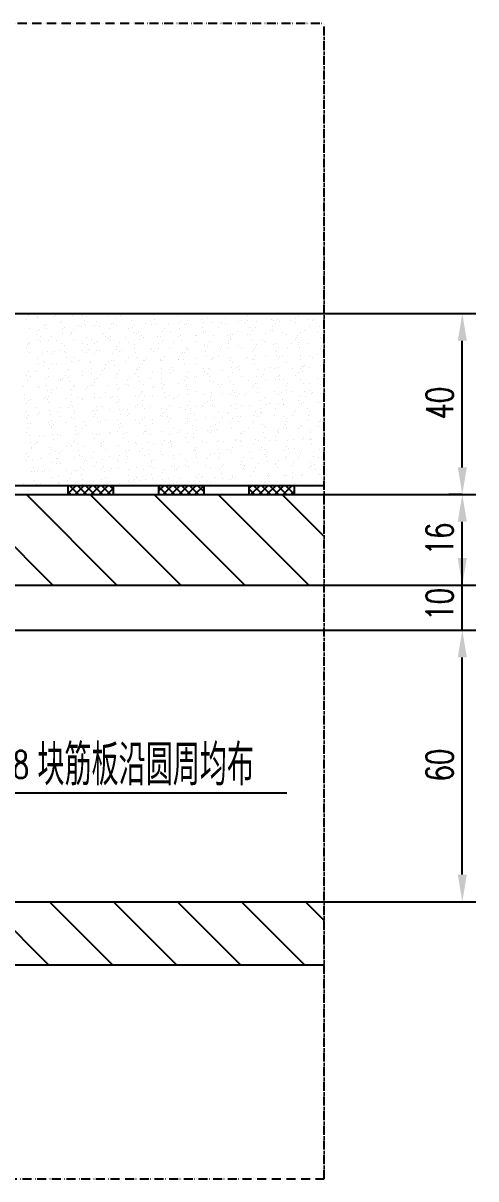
# Model space of a CAD drawing. Header units: millimetres. Extents: x 1545 to 36024, y 3418 to 15628.
# Drawn here: x 7204 to 7705, y 13625 to 14902 of the extents above; entities that cross this region are included whole.
import ezdxf

# ---------------------------------------------------------------- set-up
doc = ezdxf.new("R2010")
doc.units = ezdxf.units.MM
doc.linetypes.add('DIVIDE-M', pattern=[39, 30, -3, 0, -3, 0, -3])
doc.linetypes.add('DIVIDE-S', pattern=[16, 10, -2, 0, -2, 0, -2])
for name, color, linetype in [('CDR_DIM', 7, 'Continuous'), ('CDR_DWG1', 1, 'Continuous'), ('CDR_DWG4', 6, 'DIVIDE-M'), ('CDR_TEXT', 7, 'Continuous')]:
    doc.layers.add(name, color=color, linetype=linetype)
doc.styles.add('HZ', font='simplex.shx', dxfattribs={"width": 0.7, "height": 30, "bigfont": 'HZ.shx'})

msp = doc.modelspace()

# ---------------------------------------------------------------- linework, layer by layer
at = {"layer": 'CDR_DIM', "color": 0, "linetype": 'Continuous'}
for p, q in [((7207.5, 14574.9), (7207.5, 14574.9)), ((7210.2, 14579.2), (7210.2, 14579.2)), ((7220, 14577.3), (7220, 14577.3)), ((7220.5, 14578.3), (7220.5, 14578.3)), ((7238, 14578.3), (7238, 14578.3)), ((7239.8, 14578.9), (7239.8, 14578.9)), ((7259, 14579.6), (7259, 14579.6)), ((7270, 14579.3), (7270, 14579.3)), ((7272.2, 14574), (7272.2, 14574)), ((7274.7, 14578.7), (7274.7, 14578.7)), ((7276.4, 14580.5), (7276.4, 14580.5)), ((7278.3, 14580.2), (7278.3, 14580.2)), ((7297.6, 14580.8), (7297.6, 14580.8)), ((7297.6, 14578), (7297.6, 14578)), ((7307.7, 14576.1), (7307.7, 14576.1)), ((7310.4, 14580.3), (7310.4, 14580.3)), ((7311.9, 14579.6), (7311.9, 14579.6)), ((7324, 14573.7), (7324, 14573.7)), ((7348.6, 14580), (7348.6, 14580)), ((7349.8, 14574.8), (7349.8, 14574.8)), ((7370.2, 14580.5), (7370.2, 14580.5)), ((7375.1, 14578.8), (7375.1, 14578.8)), ((7385.8, 14581), (7385.8, 14581)), ((7401.6, 14574.4), (7401.6, 14574.4)), ((7408, 14577.3), (7408, 14577.3)), ((7422.5, 14581.4), (7422.5, 14581.4)), ((7427.3, 14575.5), (7427.3, 14575.5)), ((7445.4, 14573.6), (7445.4, 14573.6)), ((7451.7, 14573.7), (7451.7, 14573.7)), ((7452.7, 14579.5), (7452.7, 14579.5)), ((7479.2, 14575.1), (7479.2, 14575.1)), ((7480.9, 14573.6), (7480.9, 14573.6)), ((7485.8, 14574.6), (7485.8, 14574.6)), ((7500.1, 14574.2), (7500.1, 14574.2)), ((7504.9, 14576.2), (7504.9, 14576.2)), ((7508.2, 14578.4), (7508.2, 14578.4)), ((7519.4, 14574.9), (7519.4, 14574.9)), ((7525.6, 14575), (7525.6, 14575)), ((7530.3, 14580.3), (7530.3, 14580.3)), ((7537, 14581.4), (7704.6, 14581.4)), ((7211.1, 14564.8), (7211.1, 14564.8)), ((7219.9, 14563.2), (7219.9, 14563.2)), ((7221.8, 14563.7), (7221.8, 14563.7)), ((7228.3, 14567.7), (7228.3, 14567.7)), ((7230, 14569.6), (7230, 14569.6)), ((7230.4, 14565.4), (7230.4, 14565.4)), ((7245, 14571.3), (7245, 14571.3)), ((7246.4, 14572.9), (7246.4, 14572.9)), ((7247.5, 14564.8), (7247.5, 14564.8)), ((7249.7, 14566), (7249.7, 14566)), ((7260.3, 14564.2), (7260.3, 14564.2)), ((7265.5, 14568.7), (7265.5, 14568.7)), ((7268.9, 14566.7), (7268.9, 14566.7)), ((7272.9, 14568.8), (7272.9, 14568.8)), ((7282.7, 14568), (7282.7, 14568)), ((7285.4, 14572.2), (7285.4, 14572.2)), ((7288.2, 14567.3), (7288.2, 14567.3)), ((7299.3, 14564.4), (7299.3, 14564.4)), ((7302.2, 14569.1), (7302.2, 14569.1)), ((7303.9, 14570.9), (7303.9, 14570.9)), ((7307.5, 14567.9), (7307.5, 14567.9)), ((7320.1, 14564.4), (7320.1, 14564.4)), ((7325.1, 14565.5), (7325.1, 14565.5)), ((7326.7, 14568.6), (7326.7, 14568.6)), ((7331.5, 14561.4), (7331.5, 14561.4)), ((7339.4, 14570.1), (7339.4, 14570.1)), ((7345.2, 14572.4), (7345.2, 14572.4)), ((7346, 14569.2), (7346, 14569.2)), ((7350.5, 14569.6), (7350.5, 14569.6)), ((7357.9, 14561.1), (7357.9, 14561.1)), ((7360.6, 14565.3), (7360.6, 14565.3)), ((7365.3, 14569.8), (7365.3, 14569.8)), ((7376.1, 14570.5), (7376.1, 14570.5)), ((7376.9, 14565.2), (7376.9, 14565.2)), ((7377.8, 14572.3), (7377.8, 14572.3)), ((7382.9, 14569.2), (7382.9, 14569.2)), ((7384.5, 14570.4), (7384.5, 14570.4)), ((7385.6, 14573.4), (7385.6, 14573.4)), ((7402.7, 14566.3), (7402.7, 14566.3)), ((7403.4, 14561.1), (7403.4, 14561.1)), ((7403.7, 14560.9), (7403.7, 14560.9)), ((7403.8, 14571.1), (7403.8, 14571.1)), ((7405.4, 14562.7), (7405.4, 14562.7)), ((7413.3, 14571.4), (7413.3, 14571.4)), ((7420.4, 14565.5), (7420.4, 14565.5)), ((7423.1, 14571.7), (7423.1, 14571.7)), ((7428, 14570.3), (7428, 14570.3)), ((7440.9, 14561.9), (7440.9, 14561.9)), ((7442.3, 14572.3), (7442.3, 14572.3)), ((7450, 14571.8), (7450, 14571.8)), ((7454.5, 14565.9), (7454.5, 14565.9)), ((7458.1, 14562.3), (7458.1, 14562.3)), ((7460.8, 14566.5), (7460.8, 14566.5)), ((7461.6, 14573), (7461.6, 14573)), ((7477.6, 14562.3), (7477.6, 14562.3)), ((7479.3, 14564.1), (7479.3, 14564.1)), ((7480.2, 14567), (7480.2, 14567)), ((7480.9, 14561.8), (7480.9, 14561.8)), ((7483.1, 14570.3), (7483.1, 14570.3)), ((7487.2, 14572.8), (7487.2, 14572.8)), ((7505.6, 14571), (7505.6, 14571)), ((7514.8, 14563.2), (7514.8, 14563.2)), ((7520.6, 14566.7), (7520.6, 14566.7)), ((7523.9, 14573.2), (7523.9, 14573.2)), ((7529.8, 14561.4), (7529.8, 14561.4)), ((7532.1, 14566.7), (7532.1, 14566.7)), ((7210.3, 14548), (7210.3, 14548)), ((7211.2, 14549.1), (7211.2, 14549.1)), ((7219.2, 14557.8), (7219.2, 14557.8)), ((7221.5, 14551.3), (7221.5, 14551.3)), ((7222.8, 14555.6), (7222.8, 14555.6)), ((7223.5, 14550.4), (7223.5, 14550.4)), ((7232.6, 14551.9), (7232.6, 14551.9)), ((7235.3, 14556.1), (7235.3, 14556.1)), ((7240.7, 14551.9), (7240.7, 14551.9)), ((7246.8, 14548.2), (7246.8, 14548.2)), ((7248.2, 14559.6), (7248.2, 14559.6)), ((7255.9, 14558.2), (7255.9, 14558.2)), ((7257.6, 14560), (7257.6, 14560)), ((7257.7, 14559.9), (7257.7, 14559.9)), ((7260, 14552.5), (7260, 14552.5)), ((7270.1, 14548.2), (7270.1, 14548.2)), ((7274.7, 14555.2), (7274.7, 14555.2)), ((7279.3, 14553.2), (7279.3, 14553.2)), ((7283.4, 14548.6), (7283.4, 14548.6)), ((7285.1, 14550.4), (7285.1, 14550.4)), ((7293.1, 14559.1), (7293.1, 14559.1)), ((7295.1, 14556.3), (7295.1, 14556.3)), ((7298.5, 14553.8), (7298.5, 14553.8)), ((7300.4, 14556.3), (7300.4, 14556.3)), ((7301.1, 14551.1), (7301.1, 14551.1)), ((7310.5, 14549.2), (7310.5, 14549.2)), ((7317.8, 14554.4), (7317.8, 14554.4)), ((7320.7, 14549.6), (7320.7, 14549.6)), ((7325.8, 14560.3), (7325.8, 14560.3)), ((7329.8, 14559.5), (7329.8, 14559.5)), ((7332.8, 14553), (7332.8, 14553)), ((7335.5, 14557.2), (7335.5, 14557.2)), ((7337.1, 14555.1), (7337.1, 14555.1)), ((7352.2, 14556), (7352.2, 14556)), ((7356.3, 14555.7), (7356.3, 14555.7)), ((7357.3, 14550), (7357.3, 14550)), ((7359, 14551.8), (7359, 14551.8)), ((7367, 14560.5), (7367, 14560.5)), ((7370.3, 14549.4), (7370.3, 14549.4)), ((7375.6, 14556.3), (7375.6, 14556.3)), ((7378, 14557.1), (7378, 14557.1)), ((7378.7, 14551.9), (7378.7, 14551.9)), ((7394.6, 14550.9), (7394.6, 14550.9)), ((7394.9, 14557), (7394.9, 14557)), ((7395.3, 14557.4), (7395.3, 14557.4)), ((7410.7, 14550.3), (7410.7, 14550.3)), ((7414.1, 14557.6), (7414.1, 14557.6)), ((7429.8, 14556.7), (7429.8, 14556.7)), ((7430.9, 14548.6), (7430.9, 14548.6)), ((7431.2, 14551.3), (7431.2, 14551.3)), ((7432.9, 14553.2), (7432.9, 14553.2)), ((7433.1, 14554.2), (7433.1, 14554.2)), ((7433.4, 14558.2), (7433.4, 14558.2)), ((7435.7, 14558.4), (7435.7, 14558.4)), ((7452.7, 14558.8), (7452.7, 14558.8)), ((7455.6, 14557.8), (7455.6, 14557.8)), ((7456.3, 14552.6), (7456.3, 14552.6)), ((7468.5, 14552.3), (7468.5, 14552.3)), ((7470.5, 14550.5), (7470.5, 14550.5)), ((7472, 14559.5), (7472, 14559.5)), ((7482.7, 14548.2), (7482.7, 14548.2)), ((7491.2, 14560.1), (7491.2, 14560.1)), ((7495.5, 14558.6), (7495.5, 14558.6)), ((7500.5, 14548), (7500.5, 14548)), ((7505.1, 14552.7), (7505.1, 14552.7)), ((7506.8, 14554.5), (7506.8, 14554.5)), ((7507.4, 14557.5), (7507.4, 14557.5)), ((7508.5, 14549.3), (7508.5, 14549.3)), ((7510.5, 14560.7), (7510.5, 14560.7)), ((7510.9, 14551.5), (7510.9, 14551.5)), ((7519.7, 14548.7), (7519.7, 14548.7)), ((7533.1, 14558.5), (7533.1, 14558.5)), ((7533.3, 14555.4), (7533.3, 14555.4)), ((7533.8, 14553.3), (7533.8, 14553.3)), ((7536, 14559.6), (7536, 14559.6)), ((7689.6, 14411.4), (7689.6, 14551.4)), ((7207.6, 14543.8), (7207.6, 14543.8)), ((7209.5, 14547.2), (7209.5, 14547.2)), ((7211.4, 14538.6), (7211.4, 14538.6)), ((7225.3, 14536.8), (7225.3, 14536.8)), ((7230.7, 14539.2), (7230.7, 14539.2)), ((7237.1, 14537.7), (7237.1, 14537.7)), ((7238.8, 14539.5), (7238.8, 14539.5)), ((7245, 14540.1), (7245, 14540.1)), ((7250, 14546), (7250, 14546)), ((7250, 14539.9), (7250, 14539.9)), ((7251.1, 14537.9), (7251.1, 14537.9)), ((7269.3, 14540.5), (7269.3, 14540.5)), ((7274.3, 14538.6), (7274.3, 14538.6)), ((7275.7, 14547.1), (7275.7, 14547.1)), ((7276.4, 14541.9), (7276.4, 14541.9)), ((7282.7, 14536.9), (7282.7, 14536.9)), ((7285.4, 14541.1), (7285.4, 14541.1)), ((7288.5, 14541.1), (7288.5, 14541.1)), ((7302.9, 14537.5), (7302.9, 14537.5)), ((7307.8, 14545), (7307.8, 14545)), ((7307.8, 14541.7), (7307.8, 14541.7)), ((7311, 14539), (7311, 14539)), ((7312.7, 14540.9), (7312.7, 14540.9)), ((7327.1, 14542.4), (7327.1, 14542.4)), ((7327.6, 14546.7), (7327.6, 14546.7)), ((7328.6, 14538.6), (7328.6, 14538.6)), ((7345.2, 14541.3), (7345.2, 14541.3)), ((7346.3, 14543), (7346.3, 14543)), ((7348.2, 14540), (7348.2, 14540)), ((7353.3, 14547.8), (7353.3, 14547.8)), ((7354, 14542.6), (7354, 14542.6)), ((7365.6, 14543.6), (7365.6, 14543.6)), ((7380.5, 14538.3), (7380.5, 14538.3)), ((7383, 14538), (7383, 14538)), ((7384.9, 14544.3), (7384.9, 14544.3)), ((7384.9, 14540.4), (7384.9, 14540.4)), ((7385.7, 14542.3), (7385.7, 14542.3)), ((7386.6, 14542.2), (7386.6, 14542.2)), ((7404.1, 14544.9), (7404.1, 14544.9)), ((7405.1, 14547.5), (7405.1, 14547.5)), ((7406.2, 14539.4), (7406.2, 14539.4)), ((7408, 14546.1), (7408, 14546.1)), ((7422.1, 14541.4), (7422.1, 14541.4)), ((7423.4, 14545.5), (7423.4, 14545.5)), ((7431.6, 14543.4), (7431.6, 14543.4)), ((7442.7, 14546.2), (7442.7, 14546.2)), ((7445.5, 14542.5), (7445.5, 14542.5)), ((7458, 14539), (7458, 14539)), ((7458.8, 14541.8), (7458.8, 14541.8)), ((7460.5, 14543.6), (7460.5, 14543.6)), ((7460.8, 14535.3), (7460.8, 14535.3)), ((7461.9, 14546.8), (7461.9, 14546.8)), ((7481.2, 14547.4), (7481.2, 14547.4)), ((7483.2, 14539.2), (7483.2, 14539.2)), ((7483.8, 14540.1), (7483.8, 14540.1)), ((7485.9, 14543.4), (7485.9, 14543.4)), ((7496, 14542.7), (7496, 14542.7)), ((7508.2, 14547.3), (7508.2, 14547.3)), ((7509.2, 14544.1), (7509.2, 14544.1)), ((7520.6, 14535.5), (7520.6, 14535.5)), ((7529.6, 14535.8), (7529.6, 14535.8)), ((7532.7, 14543.1), (7532.7, 14543.1)), ((7534.4, 14545), (7534.4, 14545)), ((7535.6, 14539.8), (7535.6, 14539.8)), ((7220, 14532), (7220, 14532)), ((7221.3, 14525.7), (7221.3, 14525.7)), ((7226.4, 14528.7), (7226.4, 14528.7)), ((7227.1, 14523.5), (7227.1, 14523.5)), ((7228, 14527.7), (7228, 14527.7)), ((7235.4, 14524.9), (7235.4, 14524.9)), ((7240.6, 14526.3), (7240.6, 14526.3)), ((7251.7, 14532.7), (7251.7, 14532.7)), ((7257.7, 14528.8), (7257.7, 14528.8)), ((7259.9, 14527), (7259.9, 14527)), ((7260.4, 14533), (7260.4, 14533)), ((7264.7, 14528.1), (7264.7, 14528.1)), ((7266.4, 14529.9), (7266.4, 14529.9)), ((7278.2, 14528.3), (7278.2, 14528.3)), ((7279.1, 14527.6), (7279.1, 14527.6)), ((7295.2, 14525.1), (7295.2, 14525.1)), ((7298.4, 14528.2), (7298.4, 14528.2)), ((7301.9, 14529.1), (7301.9, 14529.1)), ((7304, 14529.4), (7304, 14529.4)), ((7304.6, 14524.2), (7304.6, 14524.2)), ((7317.7, 14528.9), (7317.7, 14528.9)), ((7320.2, 14533.2), (7320.2, 14533.2)), ((7329.3, 14533.4), (7329.3, 14533.4)), ((7335.6, 14526.1), (7335.6, 14526.1)), ((7336.9, 14529.5), (7336.9, 14529.5)), ((7338.6, 14529.5), (7338.6, 14529.5)), ((7340.2, 14531.3), (7340.2, 14531.3)), ((7355.8, 14529.1), (7355.8, 14529.1)), ((7356.2, 14530.1), (7356.2, 14530.1)), ((7357.9, 14530), (7357.9, 14530)), ((7360.6, 14534.2), (7360.6, 14534.2)), ((7375.5, 14530.7), (7375.5, 14530.7)), ((7375.8, 14530.4), (7375.8, 14530.4)), ((7381.5, 14530.1), (7381.5, 14530.1)), ((7382.2, 14524.9), (7382.2, 14524.9)), ((7394.8, 14531.4), (7394.8, 14531.4)), ((7395.4, 14526.3), (7395.4, 14526.3)), ((7406.9, 14534.2), (7406.9, 14534.2)), ((7412.5, 14530.8), (7412.5, 14530.8)), ((7414, 14532), (7414, 14532)), ((7414.1, 14532.7), (7414.1, 14532.7)), ((7420.4, 14534.4), (7420.4, 14534.4)), ((7433.1, 14523.1), (7433.1, 14523.1)), ((7433.3, 14532.6), (7433.3, 14532.6)), ((7433.4, 14529.8), (7433.4, 14529.8)), ((7435.8, 14527.3), (7435.8, 14527.3)), ((7441.7, 14523.1), (7441.7, 14523.1)), ((7449.7, 14531.8), (7449.7, 14531.8)), ((7452.6, 14533.3), (7452.6, 14533.3)), ((7458.1, 14531.1), (7458.1, 14531.1)), ((7459.1, 14530.9), (7459.1, 14530.9)), ((7459.8, 14525.7), (7459.8, 14525.7)), ((7471.8, 14533.9), (7471.8, 14533.9)), ((7484.5, 14534.9), (7484.5, 14534.9)), ((7486.4, 14532.2), (7486.4, 14532.2)), ((7488, 14534), (7488, 14534)), ((7491.1, 14534.5), (7491.1, 14534.5)), ((7495.6, 14527.5), (7495.6, 14527.5)), ((7510.4, 14535.2), (7510.4, 14535.2)), ((7510.9, 14530.5), (7510.9, 14530.5)), ((7513.9, 14522.6), (7513.9, 14522.6)), ((7515.6, 14524.5), (7515.6, 14524.5)), ((7523.6, 14533.2), (7523.6, 14533.2)), ((7533.3, 14524.2), (7533.3, 14524.2)), ((7536, 14528.4), (7536, 14528.4)), ((7536.7, 14531.6), (7536.7, 14531.6)), ((7207.6, 14512.7), (7207.6, 14512.7)), ((7210.3, 14516.9), (7210.3, 14516.9)), ((7212.4, 14511.6), (7212.4, 14511.6)), ((7218.3, 14517.2), (7218.3, 14517.2)), ((7220, 14519), (7220, 14519)), ((7228.9, 14509.9), (7228.9, 14509.9)), ((7231.7, 14512.2), (7231.7, 14512.2)), ((7232.7, 14520.7), (7232.7, 14520.7)), ((7251, 14512.8), (7251, 14512.8)), ((7253.5, 14519.1), (7253.5, 14519.1)), ((7254.6, 14511), (7254.6, 14511)), ((7255.5, 14518.2), (7255.5, 14518.2)), ((7270.1, 14517.1), (7270.1, 14517.1)), ((7270.2, 14513.5), (7270.2, 14513.5)), ((7279.3, 14520.2), (7279.3, 14520.2)), ((7280, 14515), (7280, 14515)), ((7285.5, 14510), (7285.5, 14510)), ((7289.5, 14514.1), (7289.5, 14514.1)), ((7292.2, 14518.5), (7292.2, 14518.5)), ((7293.9, 14520.4), (7293.9, 14520.4)), ((7306.4, 14510.6), (7306.4, 14510.6)), ((7307.8, 14513.8), (7307.8, 14513.8)), ((7308.8, 14514.7), (7308.8, 14514.7)), ((7310.5, 14518), (7310.5, 14518)), ((7321.5, 14510.8), (7321.5, 14510.8)), ((7328, 14515.4), (7328, 14515.4)), ((7329.4, 14519.5), (7329.4, 14519.5)), ((7331.1, 14519.8), (7331.1, 14519.8)), ((7332.2, 14511.7), (7332.2, 14511.7)), ((7332.9, 14521.9), (7332.9, 14521.9)), ((7345.3, 14510.1), (7345.3, 14510.1)), ((7347.3, 14516), (7347.3, 14516)), ((7356.9, 14520.9), (7356.9, 14520.9)), ((7357, 14510), (7357, 14510)), ((7357.5, 14515.7), (7357.5, 14515.7)), ((7366.1, 14519.9), (7366.1, 14519.9)), ((7366.6, 14516.6), (7366.6, 14516.6)), ((7367.8, 14521.7), (7367.8, 14521.7)), ((7370.3, 14518.2), (7370.3, 14518.2)), ((7384, 14511.4), (7384, 14511.4)), ((7385.7, 14511.1), (7385.7, 14511.1)), ((7385.8, 14517.3), (7385.8, 14517.3)), ((7393.7, 14510.3), (7393.7, 14510.3)), ((7395.4, 14512.2), (7395.4, 14512.2)), ((7403.3, 14520.9), (7403.3, 14520.9)), ((7405.1, 14517.9), (7405.1, 14517.9)), ((7408.1, 14515), (7408.1, 14515)), ((7408.7, 14520.6), (7408.7, 14520.6)), ((7409.8, 14512.4), (7409.8, 14512.4)), ((7410.8, 14519.2), (7410.8, 14519.2)), ((7424.4, 14518.5), (7424.4, 14518.5)), ((7430.9, 14511.3), (7430.9, 14511.3)), ((7434.4, 14521.7), (7434.4, 14521.7)), ((7435.1, 14516.5), (7435.1, 14516.5)), ((7440, 14521.3), (7440, 14521.3)), ((7443.6, 14519.1), (7443.6, 14519.1)), ((7445.5, 14511.3), (7445.5, 14511.3)), ((7461.6, 14512.1), (7461.6, 14512.1)), ((7462.9, 14519.8), (7462.9, 14519.8)), ((7467.6, 14511.7), (7467.6, 14511.7)), ((7469.3, 14513.6), (7469.3, 14513.6)), ((7470.6, 14519.4), (7470.6, 14519.4)), ((7477.2, 14522.3), (7477.2, 14522.3)), ((7482.2, 14520.4), (7482.2, 14520.4)), ((7485.9, 14512.3), (7485.9, 14512.3)), ((7486.3, 14521.3), (7486.3, 14521.3)), ((7487.3, 14513.2), (7487.3, 14513.2)), ((7501.4, 14521), (7501.4, 14521)), ((7504.8, 14512.7), (7504.8, 14512.7)), ((7508.3, 14516.1), (7508.3, 14516.1)), ((7511, 14520.4), (7511, 14520.4)), ((7512, 14522.4), (7512, 14522.4)), ((7512.7, 14517.2), (7512.7, 14517.2)), ((7520.7, 14521.7), (7520.7, 14521.7)), ((7204.2, 14500.6), (7204.2, 14500.6)), ((7209.2, 14507.2), (7209.2, 14507.2)), ((7220, 14500.9), (7220, 14500.9)), ((7221.7, 14499.5), (7221.7, 14499.5)), ((7229.9, 14501.7), (7229.9, 14501.7)), ((7236.8, 14497.7), (7236.8, 14497.7)), ((7240.9, 14500.2), (7240.9, 14500.2)), ((7245.1, 14509), (7245.1, 14509)), ((7245.9, 14507.6), (7245.9, 14507.6)), ((7247.6, 14509.5), (7247.6, 14509.5)), ((7255.3, 14505.8), (7255.3, 14505.8)), ((7257.8, 14497.7), (7257.8, 14497.7)), ((7260.2, 14500.8), (7260.2, 14500.8)), ((7260.5, 14501.9), (7260.5, 14501.9)), ((7273.4, 14498), (7273.4, 14498)), ((7275.1, 14499.9), (7275.1, 14499.9)), ((7279.5, 14501.4), (7279.5, 14501.4)), ((7281.8, 14501.4), (7281.8, 14501.4)), ((7282.8, 14505.7), (7282.8, 14505.7)), ((7283.1, 14508.6), (7283.1, 14508.6)), ((7298.7, 14502), (7298.7, 14502)), ((7307.5, 14502.5), (7307.5, 14502.5)), ((7308.2, 14497.3), (7308.2, 14497.3)), ((7310.7, 14499), (7310.7, 14499)), ((7318, 14502.7), (7318, 14502.7)), ((7319.8, 14509), (7319.8, 14509)), ((7320.3, 14502.1), (7320.3, 14502.1)), ((7332.9, 14506.5), (7332.9, 14506.5)), ((7337.3, 14503.3), (7337.3, 14503.3)), ((7347.3, 14499.4), (7347.3, 14499.4)), ((7349, 14501.3), (7349, 14501.3)), ((7356.6, 14503.9), (7356.6, 14503.9)), ((7358, 14498.8), (7358, 14498.8)), ((7359.3, 14502.1), (7359.3, 14502.1)), ((7360.7, 14503), (7360.7, 14503)), ((7375.8, 14504.6), (7375.8, 14504.6)), ((7383, 14506.9), (7383, 14506.9)), ((7384.6, 14500.4), (7384.6, 14500.4)), ((7385.1, 14503.2), (7385.1, 14503.2)), ((7385.8, 14498), (7385.8, 14498)), ((7395.1, 14505.2), (7395.1, 14505.2)), ((7410.4, 14507.2), (7410.4, 14507.2)), ((7414.4, 14505.8), (7414.4, 14505.8)), ((7420.5, 14503.2), (7420.5, 14503.2)), ((7421.2, 14500.8), (7421.2, 14500.8)), ((7422.9, 14502.6), (7422.9, 14502.6)), ((7433.6, 14506.5), (7433.6, 14506.5)), ((7436.9, 14502.9), (7436.9, 14502.9)), ((7452.9, 14507.1), (7452.9, 14507.1)), ((7458.2, 14500), (7458.2, 14500)), ((7458.5, 14501.8), (7458.5, 14501.8)), ((7460.9, 14504.2), (7460.9, 14504.2)), ((7462.7, 14504), (7462.7, 14504)), ((7463.3, 14498.8), (7463.3, 14498.8)), ((7472.2, 14507.7), (7472.2, 14507.7)), ((7483.2, 14508.1), (7483.2, 14508.1)), ((7488, 14508), (7488, 14508)), ((7491.4, 14508.3), (7491.4, 14508.3)), ((7495.1, 14502.1), (7495.1, 14502.1)), ((7496.8, 14504), (7496.8, 14504)), ((7510.7, 14509), (7510.7, 14509)), ((7514.5, 14503.6), (7514.5, 14503.6)), ((7520.7, 14504.4), (7520.7, 14504.4)), ((7530, 14509.6), (7530, 14509.6)), ((7532.4, 14503.1), (7532.4, 14503.1)), ((7536.1, 14497.3), (7536.1, 14497.3)), ((7205.2, 14492.5), (7205.2, 14492.5)), ((7205.9, 14487.3), (7205.9, 14487.3)), ((7210.4, 14485.7), (7210.4, 14485.7)), ((7212.3, 14486), (7212.3, 14486)), ((7227.1, 14487.1), (7227.1, 14487.1)), ((7228.8, 14489), (7228.8, 14489)), ((7230.6, 14496.5), (7230.6, 14496.5)), ((7231.6, 14486.6), (7231.6, 14486.6)), ((7232.7, 14489.6), (7232.7, 14489.6)), ((7235.4, 14493.8), (7235.4, 14493.8)), ((7250.8, 14487.3), (7250.8, 14487.3)), ((7257.1, 14492.2), (7257.1, 14492.2)), ((7264.3, 14488.1), (7264.3, 14488.1)), ((7270.1, 14487.9), (7270.1, 14487.9)), ((7270.2, 14485.9), (7270.2, 14485.9)), ((7282.8, 14493.3), (7282.8, 14493.3)), ((7283.5, 14488.1), (7283.5, 14488.1)), ((7289.4, 14488.5), (7289.4, 14488.5)), ((7295.2, 14494), (7295.2, 14494)), ((7301, 14488.5), (7301, 14488.5)), ((7302.7, 14490.3), (7302.7, 14490.3)), ((7308.6, 14489.2), (7308.6, 14489.2)), ((7310.6, 14486.9), (7310.6, 14486.9)), ((7327.9, 14489.8), (7327.9, 14489.8)), ((7332.9, 14490.7), (7332.9, 14490.7)), ((7334.7, 14492.9), (7334.7, 14492.9)), ((7335.6, 14495), (7335.6, 14495)), ((7335.7, 14484.8), (7335.7, 14484.8)), ((7338.2, 14489.5), (7338.2, 14489.5)), ((7347.2, 14490.4), (7347.2, 14490.4)), ((7360.4, 14494), (7360.4, 14494)), ((7361.1, 14488.8), (7361.1, 14488.8)), ((7366.4, 14491), (7366.4, 14491)), ((7370.4, 14487.1), (7370.4, 14487.1)), ((7374.9, 14489.8), (7374.9, 14489.8)), ((7376.6, 14491.7), (7376.6, 14491.7)), ((7385.7, 14491.7), (7385.7, 14491.7)), ((7387.6, 14484.4), (7387.6, 14484.4)), ((7395.4, 14495.2), (7395.4, 14495.2)), ((7405, 14492.3), (7405, 14492.3)), ((7410.8, 14488.1), (7410.8, 14488.1)), ((7412.1, 14490.8), (7412.1, 14490.8)), ((7412.2, 14493.7), (7412.2, 14493.7)), ((7413.3, 14485.5), (7413.3, 14485.5)), ((7424.2, 14492.9), (7424.2, 14492.9)), ((7433.2, 14491.9), (7433.2, 14491.9)), ((7435.9, 14496.1), (7435.9, 14496.1)), ((7438, 14494.7), (7438, 14494.7)), ((7438.7, 14489.5), (7438.7, 14489.5)), ((7443.5, 14493.6), (7443.5, 14493.6)), ((7448.8, 14491.2), (7448.8, 14491.2)), ((7450.5, 14493.1), (7450.5, 14493.1)), ((7462.8, 14494.2), (7462.8, 14494.2)), ((7465.1, 14485.2), (7465.1, 14485.2)), ((7470.6, 14488.2), (7470.6, 14488.2)), ((7482.1, 14494.8), (7482.1, 14494.8)), ((7486, 14492.2), (7486, 14492.2)), ((7489.8, 14494.4), (7489.8, 14494.4)), ((7490.9, 14486.3), (7490.9, 14486.3)), ((7495.7, 14496.3), (7495.7, 14496.3)), ((7501.3, 14495.5), (7501.3, 14495.5)), ((7508.3, 14485), (7508.3, 14485)), ((7511, 14489.2), (7511, 14489.2)), ((7515.6, 14495.5), (7515.6, 14495.5)), ((7516.2, 14490.3), (7516.2, 14490.3)), ((7520.6, 14496.1), (7520.6, 14496.1)), ((7522.7, 14492.6), (7522.7, 14492.6)), ((7524.4, 14494.4), (7524.4, 14494.4)), ((7533.4, 14493.1), (7533.4, 14493.1)), ((7207.7, 14481.5), (7207.7, 14481.5)), ((7207.7, 14473.7), (7207.7, 14473.7)), ((7218, 14477.2), (7218, 14477.2)), ((7222.6, 14472.5), (7222.6, 14472.5)), ((7232.4, 14483), (7232.4, 14483)), ((7233.5, 14474.8), (7233.5, 14474.8)), ((7241.9, 14473.2), (7241.9, 14473.2)), ((7245.1, 14477.8), (7245.1, 14477.8)), ((7254.7, 14477.5), (7254.7, 14477.5)), ((7256.3, 14479.4), (7256.3, 14479.4)), ((7258.1, 14484), (7258.1, 14484)), ((7258.8, 14478.8), (7258.8, 14478.8)), ((7261.2, 14473.8), (7261.2, 14473.8)), ((7280.5, 14474.4), (7280.5, 14474.4)), ((7282.9, 14474.6), (7282.9, 14474.6)), ((7285.3, 14474.5), (7285.3, 14474.5)), ((7285.5, 14478.8), (7285.5, 14478.8)), ((7291.9, 14478.5), (7291.9, 14478.5)), ((7299.7, 14475), (7299.7, 14475)), ((7307.9, 14482.7), (7307.9, 14482.7)), ((7310, 14483.7), (7310, 14483.7)), ((7311, 14475.6), (7311, 14475.6)), ((7319, 14475.7), (7319, 14475.7)), ((7328.6, 14478.9), (7328.6, 14478.9)), ((7330.2, 14480.8), (7330.2, 14480.8)), ((7336.4, 14479.6), (7336.4, 14479.6)), ((7338.3, 14476.3), (7338.3, 14476.3)), ((7345.4, 14479), (7345.4, 14479)), ((7357.5, 14476.9), (7357.5, 14476.9)), ((7360.7, 14471.9), (7360.7, 14471.9)), ((7362.9, 14475.2), (7362.9, 14475.2)), ((7365.8, 14479.9), (7365.8, 14479.9)), ((7376.8, 14477.6), (7376.8, 14477.6)), ((7383.1, 14475.8), (7383.1, 14475.8)), ((7385.8, 14480), (7385.8, 14480)), ((7388.6, 14476.3), (7388.6, 14476.3)), ((7396.1, 14478.2), (7396.1, 14478.2)), ((7402.5, 14480.3), (7402.5, 14480.3)), ((7404.1, 14482.1), (7404.1, 14482.1)), ((7408.1, 14483.8), (7408.1, 14483.8)), ((7414, 14480.3), (7414, 14480.3)), ((7415.3, 14478.8), (7415.3, 14478.8)), ((7420.5, 14472.1), (7420.5, 14472.1)), ((7431.7, 14472.6), (7431.7, 14472.6)), ((7434.6, 14479.5), (7434.6, 14479.5)), ((7439.7, 14481.3), (7439.7, 14481.3)), ((7440.4, 14476), (7440.4, 14476)), ((7445.6, 14480.2), (7445.6, 14480.2)), ((7453.9, 14480.1), (7453.9, 14480.1)), ((7460.9, 14473.1), (7460.9, 14473.1)), ((7466.2, 14477), (7466.2, 14477)), ((7466.9, 14471.8), (7466.9, 14471.8)), ((7467.2, 14471.7), (7467.2, 14471.7)), ((7473.1, 14480.7), (7473.1, 14480.7)), ((7476.4, 14481.6), (7476.4, 14481.6)), ((7478, 14483.5), (7478, 14483.5)), ((7483.3, 14476.9), (7483.3, 14476.9)), ((7486, 14481.1), (7486, 14481.1)), ((7491.6, 14481.1), (7491.6, 14481.1)), ((7492.4, 14481.3), (7492.4, 14481.3)), ((7503.9, 14472.1), (7503.9, 14472.1)), ((7505.6, 14473.9), (7505.6, 14473.9)), ((7511.7, 14482), (7511.7, 14482)), ((7513.6, 14482.6), (7513.6, 14482.6)), ((7518, 14476.7), (7518, 14476.7)), ((7520.8, 14473.3), (7520.8, 14473.3)), ((7530.9, 14482.6), (7530.9, 14482.6)), ((7208.3, 14466.6), (7208.3, 14466.6)), ((7208.8, 14465.6), (7208.8, 14465.6)), ((7209.5, 14460.4), (7209.5, 14460.4)), ((7210, 14468.5), (7210, 14468.5)), ((7212.6, 14459.8), (7212.6, 14459.8)), ((7220.1, 14469.8), (7220.1, 14469.8)), ((7231.9, 14460.5), (7231.9, 14460.5)), ((7234.2, 14469.6), (7234.2, 14469.6)), ((7235.5, 14462.7), (7235.5, 14462.7)), ((7237.6, 14458.9), (7237.6, 14458.9)), ((7245.5, 14467.6), (7245.5, 14467.6)), ((7251.2, 14461.1), (7251.2, 14461.1)), ((7257.8, 14466.5), (7257.8, 14466.5)), ((7260.5, 14470.7), (7260.5, 14470.7)), ((7260.6, 14465.3), (7260.6, 14465.3)), ((7270.4, 14461.7), (7270.4, 14461.7)), ((7282.2, 14468), (7282.2, 14468)), ((7283.9, 14469.8), (7283.9, 14469.8)), ((7286.4, 14466.3), (7286.4, 14466.3)), ((7287.1, 14461.1), (7287.1, 14461.1)), ((7289.7, 14462.4), (7289.7, 14462.4)), ((7295.3, 14462.9), (7295.3, 14462.9)), ((7309, 14463), (7309, 14463)), ((7311.5, 14460.3), (7311.5, 14460.3)), ((7311.7, 14470.4), (7311.7, 14470.4)), ((7319.4, 14469), (7319.4, 14469)), ((7320.3, 14470.9), (7320.3, 14470.9)), ((7328.2, 14463.6), (7328.2, 14463.6)), ((7333, 14459.6), (7333, 14459.6)), ((7335.7, 14463.8), (7335.7, 14463.8)), ((7338.2, 14466), (7338.2, 14466)), ((7347, 14459.4), (7347, 14459.4)), ((7347.5, 14464.2), (7347.5, 14464.2)), ((7356.1, 14469.3), (7356.1, 14469.3)), ((7357.8, 14471.2), (7357.8, 14471.2)), ((7358, 14467.7), (7358, 14467.7)), ((7363.9, 14467.1), (7363.9, 14467.1)), ((7364.6, 14461.9), (7364.6, 14461.9)), ((7366.8, 14464.9), (7366.8, 14464.9)), ((7383.7, 14459.8), (7383.7, 14459.8)), ((7385.4, 14461.6), (7385.4, 14461.6)), ((7386, 14465.5), (7386, 14465.5)), ((7389.3, 14471.1), (7389.3, 14471.1)), ((7393.3, 14470.3), (7393.3, 14470.3)), ((7395.5, 14464), (7395.5, 14464)), ((7405.3, 14466.1), (7405.3, 14466.1)), ((7415.8, 14466.7), (7415.8, 14466.7)), ((7416.8, 14458.6), (7416.8, 14458.6)), ((7420.9, 14460.8), (7420.9, 14460.8)), ((7424.6, 14466.8), (7424.6, 14466.8)), ((7430, 14470.7), (7430, 14470.7)), ((7433.2, 14460.8), (7433.2, 14460.8)), ((7435.9, 14465), (7435.9, 14465)), ((7441.5, 14467.8), (7441.5, 14467.8)), ((7442.2, 14462.6), (7442.2, 14462.6)), ((7443.9, 14467.4), (7443.9, 14467.4)), ((7457.6, 14461.2), (7457.6, 14461.2)), ((7458.3, 14468.8), (7458.3, 14468.8)), ((7459.3, 14463), (7459.3, 14463)), ((7463.1, 14468), (7463.1, 14468)), ((7482.4, 14468.7), (7482.4, 14468.7)), ((7493.3, 14467.5), (7493.3, 14467.5)), ((7494.4, 14459.3), (7494.4, 14459.3)), ((7494.8, 14462.1), (7494.8, 14462.1)), ((7495.7, 14465.2), (7495.7, 14465.2)), ((7501.7, 14469.3), (7501.7, 14469.3)), ((7519.1, 14468.6), (7519.1, 14468.6)), ((7519.8, 14463.4), (7519.8, 14463.4)), ((7520.9, 14469.9), (7520.9, 14469.9)), ((7531.5, 14462.5), (7531.5, 14462.5)), ((7533.2, 14464.4), (7533.2, 14464.4)), ((7533.4, 14461.9), (7533.4, 14461.9)), ((7536.1, 14466.2), (7536.1, 14466.2)), ((7207.7, 14450.4), (7207.7, 14450.4)), ((7210.4, 14454.6), (7210.4, 14454.6)), ((7211.3, 14446.8), (7211.3, 14446.8)), ((7222.5, 14446.9), (7222.5, 14446.9)), ((7226.8, 14447.1), (7226.8, 14447.1)), ((7232.8, 14458.4), (7232.8, 14458.4)), ((7235.9, 14457.1), (7235.9, 14457.1)), ((7235.9, 14456), (7235.9, 14456)), ((7237, 14447.9), (7237, 14447.9)), ((7241.8, 14447.6), (7241.8, 14447.6)), ((7245.2, 14446.7), (7245.2, 14446.7)), ((7261.1, 14448.2), (7261.1, 14448.2)), ((7261.7, 14457.1), (7261.7, 14457.1)), ((7262.4, 14451.9), (7262.4, 14451.9)), ((7263.4, 14447.5), (7263.4, 14447.5)), ((7265.1, 14449.3), (7265.1, 14449.3)), ((7270.2, 14454.8), (7270.2, 14454.8)), ((7273.1, 14458), (7273.1, 14458)), ((7280.3, 14448.8), (7280.3, 14448.8)), ((7285.6, 14447.7), (7285.6, 14447.7)), ((7288.8, 14447.6), (7288.8, 14447.6)), ((7299.6, 14449.5), (7299.6, 14449.5)), ((7300.7, 14448.5), (7300.7, 14448.5)), ((7308, 14451.5), (7308, 14451.5)), ((7309.8, 14458.4), (7309.8, 14458.4)), ((7310.6, 14455.7), (7310.6, 14455.7)), ((7313.5, 14456.8), (7313.5, 14456.8)), ((7314.6, 14448.6), (7314.6, 14448.6)), ((7318.9, 14450.1), (7318.9, 14450.1)), ((7337.3, 14448.9), (7337.3, 14448.9)), ((7338.1, 14450.7), (7338.1, 14450.7)), ((7339, 14450.7), (7339, 14450.7)), ((7339.3, 14457.9), (7339.3, 14457.9)), ((7340, 14452.7), (7340, 14452.7)), ((7345.4, 14447.9), (7345.4, 14447.9)), ((7357.4, 14451.3), (7357.4, 14451.3)), ((7366.4, 14448.3), (7366.4, 14448.3)), ((7370.5, 14455.9), (7370.5, 14455.9)), ((7374.6, 14449.8), (7374.6, 14449.8)), ((7376.7, 14452), (7376.7, 14452)), ((7385.8, 14448.8), (7385.8, 14448.8)), ((7391.1, 14457.5), (7391.1, 14457.5)), ((7392.2, 14449.4), (7392.2, 14449.4)), ((7395.9, 14452.6), (7395.9, 14452.6)), ((7408.2, 14452.7), (7408.2, 14452.7)), ((7410.9, 14456.9), (7410.9, 14456.9)), ((7411.2, 14450.2), (7411.2, 14450.2)), ((7412.9, 14452.1), (7412.9, 14452.1)), ((7415.2, 14453.2), (7415.2, 14453.2)), ((7417.5, 14453.4), (7417.5, 14453.4)), ((7434.5, 14453.9), (7434.5, 14453.9)), ((7444, 14449), (7444, 14449)), ((7445.6, 14449), (7445.6, 14449)), ((7448.4, 14451.2), (7448.4, 14451.2)), ((7453.7, 14454.5), (7453.7, 14454.5)), ((7468.7, 14458.3), (7468.7, 14458.3)), ((7469.7, 14450.1), (7469.7, 14450.1)), ((7470.7, 14457.1), (7470.7, 14457.1)), ((7473, 14455.1), (7473, 14455.1)), ((7485.1, 14451.6), (7485.1, 14451.6)), ((7486, 14450), (7486, 14450)), ((7486.8, 14453.4), (7486.8, 14453.4)), ((7492.3, 14455.8), (7492.3, 14455.8)), ((7495.1, 14454.1), (7495.1, 14454.1)), ((7508.4, 14453.9), (7508.4, 14453.9)), ((7511.1, 14458.1), (7511.1, 14458.1)), ((7511.5, 14456.4), (7511.5, 14456.4)), ((7521.6, 14449.8), (7521.6, 14449.8)), ((7522.3, 14452.6), (7522.3, 14452.6)), ((7530.8, 14457), (7530.8, 14457)), ((7212.3, 14438.7), (7212.3, 14438.7)), ((7213, 14433.5), (7213, 14433.5)), ((7217.1, 14436.6), (7217.1, 14436.6)), ((7218.8, 14438.4), (7218.8, 14438.4)), ((7220.2, 14438.6), (7220.2, 14438.6)), ((7232.9, 14433.5), (7232.9, 14433.5)), ((7237.7, 14442.7), (7237.7, 14442.7)), ((7252.1, 14434.1), (7252.1, 14434.1)), ((7254.3, 14437.5), (7254.3, 14437.5)), ((7257.9, 14435.4), (7257.9, 14435.4)), ((7260.6, 14439.6), (7260.6, 14439.6)), ((7264.2, 14438.3), (7264.2, 14438.3)), ((7271.4, 14434.7), (7271.4, 14434.7)), ((7282.9, 14443.5), (7282.9, 14443.5)), ((7289.9, 14439.4), (7289.9, 14439.4)), ((7290.6, 14434.2), (7290.6, 14434.2)), ((7290.7, 14435.3), (7290.7, 14435.3)), ((7291, 14437.9), (7291, 14437.9)), ((7292.7, 14439.8), (7292.7, 14439.8)), ((7309.9, 14436), (7309.9, 14436)), ((7315.3, 14443.4), (7315.3, 14443.4)), ((7320.4, 14439.8), (7320.4, 14439.8)), ((7328.2, 14438.9), (7328.2, 14438.9)), ((7329.2, 14436.6), (7329.2, 14436.6)), ((7341.7, 14439.1), (7341.7, 14439.1)), ((7348.5, 14437.2), (7348.5, 14437.2)), ((7358.1, 14436.5), (7358.1, 14436.5)), ((7360.8, 14440.8), (7360.8, 14440.8)), ((7364.9, 14439.3), (7364.9, 14439.3)), ((7366.6, 14441.1), (7366.6, 14441.1)), ((7367.5, 14440.2), (7367.5, 14440.2)), ((7367.8, 14437.9), (7367.8, 14437.9)), ((7368.2, 14435), (7368.2, 14435)), ((7383.1, 14444.6), (7383.1, 14444.6)), ((7387, 14438.5), (7387, 14438.5)), ((7392.8, 14444.2), (7392.8, 14444.2)), ((7402.1, 14440.3), (7402.1, 14440.3)), ((7406.3, 14439.1), (7406.3, 14439.1)), ((7419.3, 14439.8), (7419.3, 14439.8)), ((7420.6, 14441), (7420.6, 14441)), ((7425.6, 14439.8), (7425.6, 14439.8)), ((7436, 14433.8), (7436, 14433.8)), ((7438.8, 14440.7), (7438.8, 14440.7)), ((7440.5, 14442.5), (7440.5, 14442.5)), ((7444.8, 14440.4), (7444.8, 14440.4)), ((7445.1, 14440.9), (7445.1, 14440.9)), ((7445.7, 14435.7), (7445.7, 14435.7)), ((7458.3, 14437.7), (7458.3, 14437.7)), ((7461, 14441.9), (7461, 14441.9)), ((7464.1, 14441), (7464.1, 14441)), ((7470.4, 14444.9), (7470.4, 14444.9)), ((7476, 14441.6), (7476, 14441.6)), ((7483.4, 14445.8), (7483.4, 14445.8)), ((7483.4, 14441.6), (7483.4, 14441.6)), ((7495.8, 14434), (7495.8, 14434)), ((7496.9, 14440.6), (7496.9, 14440.6)), ((7502.6, 14442.3), (7502.6, 14442.3)), ((7512.7, 14442), (7512.7, 14442)), ((7514.4, 14443.9), (7514.4, 14443.9)), ((7520.8, 14442.1), (7520.8, 14442.1)), ((7521.9, 14442.9), (7521.9, 14442.9)), ((7522.6, 14441.7), (7522.6, 14441.7)), ((7523.3, 14436.4), (7523.3, 14436.4)), ((7536.2, 14435), (7536.2, 14435)), ((7208, 14426.6), (7208, 14426.6)), ((7210.5, 14423.4), (7210.5, 14423.4)), ((7213.6, 14432.8), (7213.6, 14432.8)), ((7222.9, 14420.8), (7222.9, 14420.8)), ((7232.8, 14427.3), (7232.8, 14427.3)), ((7235.5, 14431.5), (7235.5, 14431.5)), ((7239.5, 14429.1), (7239.5, 14429.1)), ((7240.6, 14421), (7240.6, 14421)), ((7242.1, 14421.4), (7242.1, 14421.4)), ((7244.7, 14427), (7244.7, 14427)), ((7246.3, 14428.8), (7246.3, 14428.8)), ((7261.4, 14422), (7261.4, 14422)), ((7265.2, 14430.2), (7265.2, 14430.2)), ((7265.9, 14425), (7265.9, 14425)), ((7270.3, 14423.6), (7270.3, 14423.6)), ((7280.7, 14422.7), (7280.7, 14422.7)), ((7281.9, 14428), (7281.9, 14428)), ((7292.4, 14420.6), (7292.4, 14420.6)), ((7295.3, 14431.7), (7295.3, 14431.7)), ((7299.9, 14423.3), (7299.9, 14423.3)), ((7308, 14420.4), (7308, 14420.4)), ((7310.7, 14424.6), (7310.7, 14424.6)), ((7317.1, 14429.9), (7317.1, 14429.9)), ((7318.1, 14421.7), (7318.1, 14421.7)), ((7318.6, 14428.4), (7318.6, 14428.4)), ((7319.2, 14423.9), (7319.2, 14423.9)), ((7320.2, 14430.2), (7320.2, 14430.2)), ((7333.1, 14428.5), (7333.1, 14428.5)), ((7335.7, 14432.7), (7335.7, 14432.7)), ((7338.5, 14424.5), (7338.5, 14424.5)), ((7342.8, 14430.9), (7342.8, 14430.9)), ((7343.5, 14425.7), (7343.5, 14425.7)), ((7347.8, 14420.6), (7347.8, 14420.6)), ((7355.8, 14429.3), (7355.8, 14429.3)), ((7357.7, 14425.2), (7357.7, 14425.2)), ((7370, 14421.4), (7370, 14421.4)), ((7370.5, 14424.8), (7370.5, 14424.8)), ((7377, 14425.8), (7377, 14425.8)), ((7392.4, 14429.7), (7392.4, 14429.7)), ((7394.1, 14431.6), (7394.1, 14431.6)), ((7394.6, 14430.6), (7394.6, 14430.6)), ((7395.6, 14432.9), (7395.6, 14432.9)), ((7395.7, 14422.5), (7395.7, 14422.5)), ((7396.3, 14426.4), (7396.3, 14426.4)), ((7408.2, 14421.6), (7408.2, 14421.6)), ((7410.9, 14425.8), (7410.9, 14425.8)), ((7415.5, 14427.1), (7415.5, 14427.1)), ((7420.4, 14431.7), (7420.4, 14431.7)), ((7421.1, 14426.5), (7421.1, 14426.5)), ((7421.7, 14422), (7421.7, 14422)), ((7429.7, 14430.7), (7429.7, 14430.7)), ((7433.3, 14429.6), (7433.3, 14429.6)), ((7434.8, 14427.7), (7434.8, 14427.7)), ((7447.5, 14422.1), (7447.5, 14422.1)), ((7454.1, 14428.3), (7454.1, 14428.3)), ((7457.2, 14421.1), (7457.2, 14421.1)), ((7466.3, 14431.1), (7466.3, 14431.1)), ((7468, 14432.9), (7468, 14432.9)), ((7470.7, 14426), (7470.7, 14426)), ((7472.2, 14431.3), (7472.2, 14431.3)), ((7473.3, 14429), (7473.3, 14429)), ((7473.3, 14423.2), (7473.3, 14423.2)), ((7492.6, 14429.6), (7492.6, 14429.6)), ((7493.9, 14421.5), (7493.9, 14421.5)), ((7495.6, 14423.4), (7495.6, 14423.4)), ((7498, 14432.4), (7498, 14432.4)), ((7498.6, 14427.2), (7498.6, 14427.2)), ((7503.6, 14432.1), (7503.6, 14432.1)), ((7508.5, 14422.7), (7508.5, 14422.7)), ((7511.1, 14426.9), (7511.1, 14426.9)), ((7511.9, 14430.2), (7511.9, 14430.2)), ((7525.1, 14422.9), (7525.1, 14422.9)), ((7531.1, 14422.5), (7531.1, 14422.5)), ((7531.2, 14430.8), (7531.2, 14430.8)), ((7533.5, 14430.8), (7533.5, 14430.8)), ((7207.8, 14419.2), (7207.8, 14419.2)), ((7214.8, 14419.9), (7214.8, 14419.9)), ((7215.9, 14411.8), (7215.9, 14411.8)), ((7220.2, 14407.5), (7220.2, 14407.5)), ((7227.6, 14408.3), (7227.6, 14408.3)), ((7232.8, 14407.9), (7232.8, 14407.9)), ((7235.5, 14417), (7235.5, 14417)), ((7241.2, 14415.8), (7241.2, 14415.8)), ((7245.3, 14415.6), (7245.3, 14415.6)), ((7252, 14408.5), (7252, 14408.5)), ((7260.6, 14408.5), (7260.6, 14408.5)), ((7263.1, 14407.5), (7263.1, 14407.5)), ((7267.7, 14411.4), (7267.7, 14411.4)), ((7271.3, 14409.1), (7271.3, 14409.1)), ((7272.2, 14417.4), (7272.2, 14417.4)), ((7273.9, 14419.3), (7273.9, 14419.3)), ((7283, 14412.3), (7283, 14412.3)), ((7285.7, 14416.5), (7285.7, 14416.5)), ((7290.6, 14409.8), (7290.6, 14409.8)), ((7293.5, 14412.5), (7293.5, 14412.5)), ((7299.8, 14407.9), (7299.8, 14407.9)), ((7301.5, 14409.7), (7301.5, 14409.7)), ((7309.4, 14418.4), (7309.4, 14418.4)), ((7309.8, 14410.4), (7309.8, 14410.4)), ((7318.8, 14416.5), (7318.8, 14416.5)), ((7320.4, 14408.6), (7320.4, 14408.6)), ((7329.1, 14411), (7329.1, 14411)), ((7337, 14408.8), (7337, 14408.8)), ((7345.3, 14412.2), (7345.3, 14412.2)), ((7345.5, 14416.7), (7345.5, 14416.7)), ((7346.1, 14418.8), (7346.1, 14418.8)), ((7348.4, 14411.7), (7348.4, 14411.7)), ((7360.8, 14409.6), (7360.8, 14409.6)), ((7367.6, 14412.3), (7367.6, 14412.3)), ((7371, 14413.2), (7371, 14413.2)), ((7371.7, 14408), (7371.7, 14408)), ((7373.7, 14409.2), (7373.7, 14409.2)), ((7375.4, 14411.1), (7375.4, 14411.1)), ((7383.2, 14413.5), (7383.2, 14413.5)), ((7383.3, 14419.8), (7383.3, 14419.8)), ((7385.9, 14417.7), (7385.9, 14417.7)), ((7386.9, 14412.9), (7386.9, 14412.9)), ((7396.4, 14417.3), (7396.4, 14417.3)), ((7406.2, 14413.5), (7406.2, 14413.5)), ((7410.9, 14410.2), (7410.9, 14410.2)), ((7420, 14420.2), (7420, 14420.2)), ((7420.7, 14409.8), (7420.7, 14409.8)), ((7422.9, 14412.9), (7422.9, 14412.9)), ((7425.4, 14414.2), (7425.4, 14414.2)), ((7444.7, 14414.8), (7444.7, 14414.8)), ((7445.7, 14417.9), (7445.7, 14417.9)), ((7447.6, 14410.6), (7447.6, 14410.6)), ((7448.6, 14414), (7448.6, 14414)), ((7449.3, 14412.4), (7449.3, 14412.4)), ((7449.3, 14408.8), (7449.3, 14408.8)), ((7461.1, 14410.8), (7461.1, 14410.8)), ((7464, 14415.4), (7464, 14415.4)), ((7474, 14418), (7474, 14418)), ((7483.2, 14416.1), (7483.2, 14416.1)), ((7483.4, 14414.6), (7483.4, 14414.6)), ((7484.8, 14411.6), (7484.8, 14411.6)), ((7486.1, 14418.9), (7486.1, 14418.9)), ((7500.4, 14413.6), (7500.4, 14413.6)), ((7502.5, 14416.7), (7502.5, 14416.7)), ((7520.9, 14411), (7520.9, 14411)), ((7521.5, 14412), (7521.5, 14412)), ((7521.8, 14417.3), (7521.8, 14417.3)), ((7523.2, 14413.8), (7523.2, 14413.8)), ((7526.2, 14414.7), (7526.2, 14414.7)), ((7526.9, 14409.5), (7526.9, 14409.5)), ((7213.5, 14407.2), (7213.5, 14407.2)), ((7216.6, 14406.6), (7216.6, 14406.6)), ((7216.8, 14396.5), (7216.8, 14396.5)), ((7225.9, 14406.5), (7225.9, 14406.5)), ((7232.9, 14396.2), (7232.9, 14396.2)), ((7235.6, 14400.4), (7235.6, 14400.4)), ((7243, 14402.2), (7243, 14402.2)), ((7253.4, 14396.9), (7253.4, 14396.9)), ((7255.1, 14398.8), (7255.1, 14398.8)), ((7257.9, 14404.2), (7257.9, 14404.2)), ((7262.4, 14395), (7262.4, 14395)), ((7268.8, 14403.3), (7268.8, 14403.3)), ((7269.5, 14398.1), (7269.5, 14398.1)), ((7281.6, 14395.6), (7281.6, 14395.6)), ((7290.6, 14397.9), (7290.6, 14397.9)), ((7294.1, 14407.3), (7294.1, 14407.3)), ((7295.4, 14400.6), (7295.4, 14400.6)), ((7300.9, 14396.3), (7300.9, 14396.3)), ((7320.2, 14396.9), (7320.2, 14396.9)), ((7320.6, 14402.9), (7320.6, 14402.9)), ((7321.7, 14394.8), (7321.7, 14394.8)), ((7327.3, 14398.3), (7327.3, 14398.3)), ((7329, 14400.1), (7329, 14400.1)), ((7333.1, 14397.3), (7333.1, 14397.3)), ((7335.8, 14401.5), (7335.8, 14401.5)), ((7339.4, 14397.5), (7339.4, 14397.5)), ((7346.4, 14404), (7346.4, 14404)), ((7347, 14398.8), (7347, 14398.8)), ((7358.2, 14405.4), (7358.2, 14405.4)), ((7358.7, 14398.2), (7358.7, 14398.2)), ((7364.5, 14399.3), (7364.5, 14399.3)), ((7378, 14398.8), (7378, 14398.8)), ((7395.6, 14401.7), (7395.6, 14401.7)), ((7397.2, 14399.4), (7397.2, 14399.4)), ((7398.2, 14403.7), (7398.2, 14403.7)), ((7399.3, 14395.6), (7399.3, 14395.6)), ((7401.2, 14399.7), (7401.2, 14399.7)), ((7402.9, 14401.5), (7402.9, 14401.5)), ((7416.5, 14400.1), (7416.5, 14400.1)), ((7423.9, 14404.8), (7423.9, 14404.8)), ((7424.6, 14399.6), (7424.6, 14399.6)), ((7433.3, 14398.5), (7433.3, 14398.5)), ((7435.8, 14400.7), (7435.8, 14400.7)), ((7436, 14402.7), (7436, 14402.7)), ((7438.4, 14400.6), (7438.4, 14400.6)), ((7451.1, 14395.2), (7451.1, 14395.2)), ((7455.1, 14401.3), (7455.1, 14401.3)), ((7458.4, 14406.6), (7458.4, 14406.6)), ((7470.8, 14394.8), (7470.8, 14394.8)), ((7474.3, 14401.9), (7474.3, 14401.9)), ((7475.1, 14401), (7475.1, 14401)), ((7475.8, 14404.4), (7475.8, 14404.4)), ((7476.8, 14402.9), (7476.8, 14402.9)), ((7476.8, 14396.3), (7476.8, 14396.3)), ((7493.6, 14402.6), (7493.6, 14402.6)), ((7495.8, 14402.9), (7495.8, 14402.9)), ((7501.5, 14405.5), (7501.5, 14405.5)), ((7502.2, 14400.3), (7502.2, 14400.3)), ((7511.2, 14395.8), (7511.2, 14395.8)), ((7512.3, 14402), (7512.3, 14402)), ((7512.9, 14403.2), (7512.9, 14403.2)), ((7528.7, 14395.9), (7528.7, 14395.9)), ((7532.1, 14403.8), (7532.1, 14403.8)), ((7533.6, 14399.7), (7533.6, 14399.7)), ((7536.2, 14403.9), (7536.2, 14403.9)), ((7204.6, 14393.1), (7204.6, 14393.1)), ((7210.5, 14392.3), (7210.5, 14392.3)), ((7218.4, 14393), (7218.4, 14393)), ((7223.8, 14393.8), (7223.8, 14393.8)), ((7243.1, 14394.4), (7243.1, 14394.4)), ((7244.1, 14394.1), (7244.1, 14394.1)), ((7262.7, 14391.4), (7254.1, 14382.7)), ((7256.7, 14381.4), (7254.1, 14384)), ((7265.5, 14381.4), (7255.5, 14391.4)), ((7271.6, 14391.4), (7261.6, 14381.4)), ((7274.3, 14381.4), (7264.3, 14391.4)), ((7270.3, 14392.5), (7270.3, 14392.5)), ((7280.4, 14391.4), (7270.4, 14381.4)), ((7283.2, 14381.4), (7273.2, 14391.4)), ((7289.2, 14391.4), (7279.2, 14381.4)), ((7292, 14381.4), (7282, 14391.4)), ((7298.1, 14391.4), (7288.1, 14381.4)), ((7300.9, 14381.4), (7290.9, 14391.4)), ((7295.9, 14393.7), (7295.9, 14393.7)), ((7304.1, 14388.5), (7296.9, 14381.4)), ((7304.1, 14387), (7299.7, 14391.4)), ((7310.8, 14393.5), (7310.8, 14393.5)), ((7360, 14391.4), (7354.1, 14385.5)), ((7362.7, 14381.4), (7354.1, 14390.1)), ((7368.8, 14391.4), (7358.8, 14381.4)), ((7371.6, 14381.4), (7361.6, 14391.4)), ((7377.6, 14391.4), (7367.6, 14381.4)), ((7380.4, 14381.4), (7370.4, 14391.4)), ((7370.6, 14393.7), (7370.6, 14393.7)), ((7373.5, 14394.5), (7373.5, 14394.5)), ((7386.5, 14391.4), (7376.5, 14381.4)), ((7389.2, 14381.4), (7379.2, 14391.4)), ((7395.3, 14391.4), (7385.3, 14381.4)), ((7398.1, 14381.4), (7388.1, 14391.4)), ((7404.1, 14391.3), (7394.1, 14381.4)), ((7404.1, 14384.3), (7396.9, 14391.4)), ((7404.1, 14382.5), (7403, 14381.4)), ((7411, 14394.6), (7411, 14394.6)), ((7430.5, 14391.9), (7430.5, 14391.9)), ((7457.2, 14391.4), (7454.1, 14388.3)), ((7460, 14381.4), (7454.1, 14387.3)), ((7466, 14391.4), (7456, 14381.4)), ((7468.8, 14381.4), (7458.8, 14391.4)), ((7474.9, 14391.4), (7464.9, 14381.4)), ((7477.6, 14381.4), (7467.6, 14391.4)), ((7483.7, 14391.4), (7473.7, 14381.4)), ((7486.5, 14381.4), (7476.5, 14391.4)), ((7492.5, 14391.4), (7482.5, 14381.4)), ((7495.3, 14381.4), (7485.3, 14391.4)), ((7501.4, 14391.4), (7491.4, 14381.4)), ((7504.1, 14381.5), (7494.1, 14391.4)), ((7504.1, 14385.3), (7500.2, 14381.4)), ((7502.7, 14391.5), (7502.7, 14391.5)), ((7504.1, 14390.3), (7503, 14391.4)), ((7504.4, 14393.3), (7504.4, 14393.3)), ((7508.5, 14391.6), (7508.5, 14391.6)), ((7237, 14281.4), (7137, 14381.4)), ((7307.7, 14281.4), (7207.7, 14381.4)), ((7378.4, 14281.4), (7278.4, 14381.4)), ((7449.1, 14281.4), (7349.1, 14381.4)), ((7519.8, 14281.4), (7419.8, 14381.4)), ((7537, 14334.9), (7490.5, 14381.4)), ((7537, 14381.4), (7704.6, 14381.4)), ((7689.6, 14381.4), (7674.6, 14381.4)), ((7689.6, 14231.4), (7689.6, 14351.4)), ((7537, 14281.4), (7704.6, 14281.4)), ((7537, 14231.4), (7704.6, 14231.4)), ((7689.6, 13961.4), (7689.6, 14201.4)), ((7177.1, 14051.9), (7495.8, 14051.9)), ((7232.7, 13861.4), (7162.7, 13931.4)), ((7303.4, 13861.4), (7233.4, 13931.4)), ((7374.2, 13861.4), (7304.2, 13931.4)), ((7444.9, 13861.4), (7374.9, 13931.4)), ((7515.6, 13861.4), (7445.6, 13931.4)), ((7537, 13910.7), (7516.3, 13931.4)), ((7537, 13931.4), (7704.6, 13931.4))]:
    msp.add_line(p, q, dxfattribs=at)
for points in [[(7684.6, 14551.4), (7694.6, 14551.4), (7689.6, 14581.4)], [(7684.6, 14411.4), (7694.6, 14411.4), (7689.6, 14381.4)], [(7684.6, 14351.4), (7694.6, 14351.4), (7689.6, 14381.4)], [(7684.6, 14311.4), (7694.6, 14311.4), (7689.6, 14281.4)], [(7684.6, 14201.4), (7694.6, 14201.4), (7689.6, 14231.4)], [(7684.6, 13961.4), (7694.6, 13961.4), (7689.6, 13931.4)]]:
    msp.add_solid(points, dxfattribs=at)
at = {"layer": 'CDR_DWG1'}
for p, q in [((6954.1, 14581.4), (7537, 14581.4)), ((6954.1, 14391.4), (7537, 14391.4)), ((7254.1, 14381.4), (7254.1, 14391.4)), ((7304.1, 14381.4), (7304.1, 14391.4)), ((7354.1, 14381.4), (7354.1, 14391.4)), ((7404.1, 14381.4), (7404.1, 14391.4)), ((7454.1, 14381.4), (7454.1, 14391.4)), ((7504.1, 14381.4), (7504.1, 14391.4)), ((6954.1, 14381.4), (7537, 14381.4)), ((6964.1, 14281.4), (7537, 14281.4)), ((6954.1, 14231.4), (7537, 14231.4)), ((6954.1, 14231.4), (7537, 14231.4)), ((6604.1, 13931.4), (7537, 13931.4)), ((7537, 13861.4), (6604.1, 13861.4))]:
    msp.add_line(p, q, dxfattribs=at)
at = {"layer": 'CDR_DWG4', "color": 3, "linetype": 'DIVIDE-S'}
for p, q in [((6874.1, 14902.4), (7537, 14902.4)), ((7537, 13625.1), (7537, 14902.4)), ((6604.1, 13625.1), (7537, 13625.1))]:
    msp.add_line(p, q, dxfattribs=at)

# ---------------------------------------------------------------- texts
at = {"style": 'HZ', "width": 0.7}
msp.add_text('块筋板沿圆周均布', height=45, dxfattribs=at).set_placement((7219.9, 14060.1))
at = {"layer": 'CDR_TEXT', "color": 0, "linetype": 'Continuous', "style": 'HZ', "width": 0.7}
for s, p in [('40', (7679.6, 14464.4)), ('16', (7679.6, 14314.4)), ('10', (7679.6, 14242.1)), ('60', (7679.6, 14064.4))]:
    msp.add_text(s, height=30, rotation=90, dxfattribs=at).set_placement(p)
msp.add_text('8', height=30, dxfattribs=at).set_placement((7192.6, 14068))

doc.saveas('drawing.dxf')
